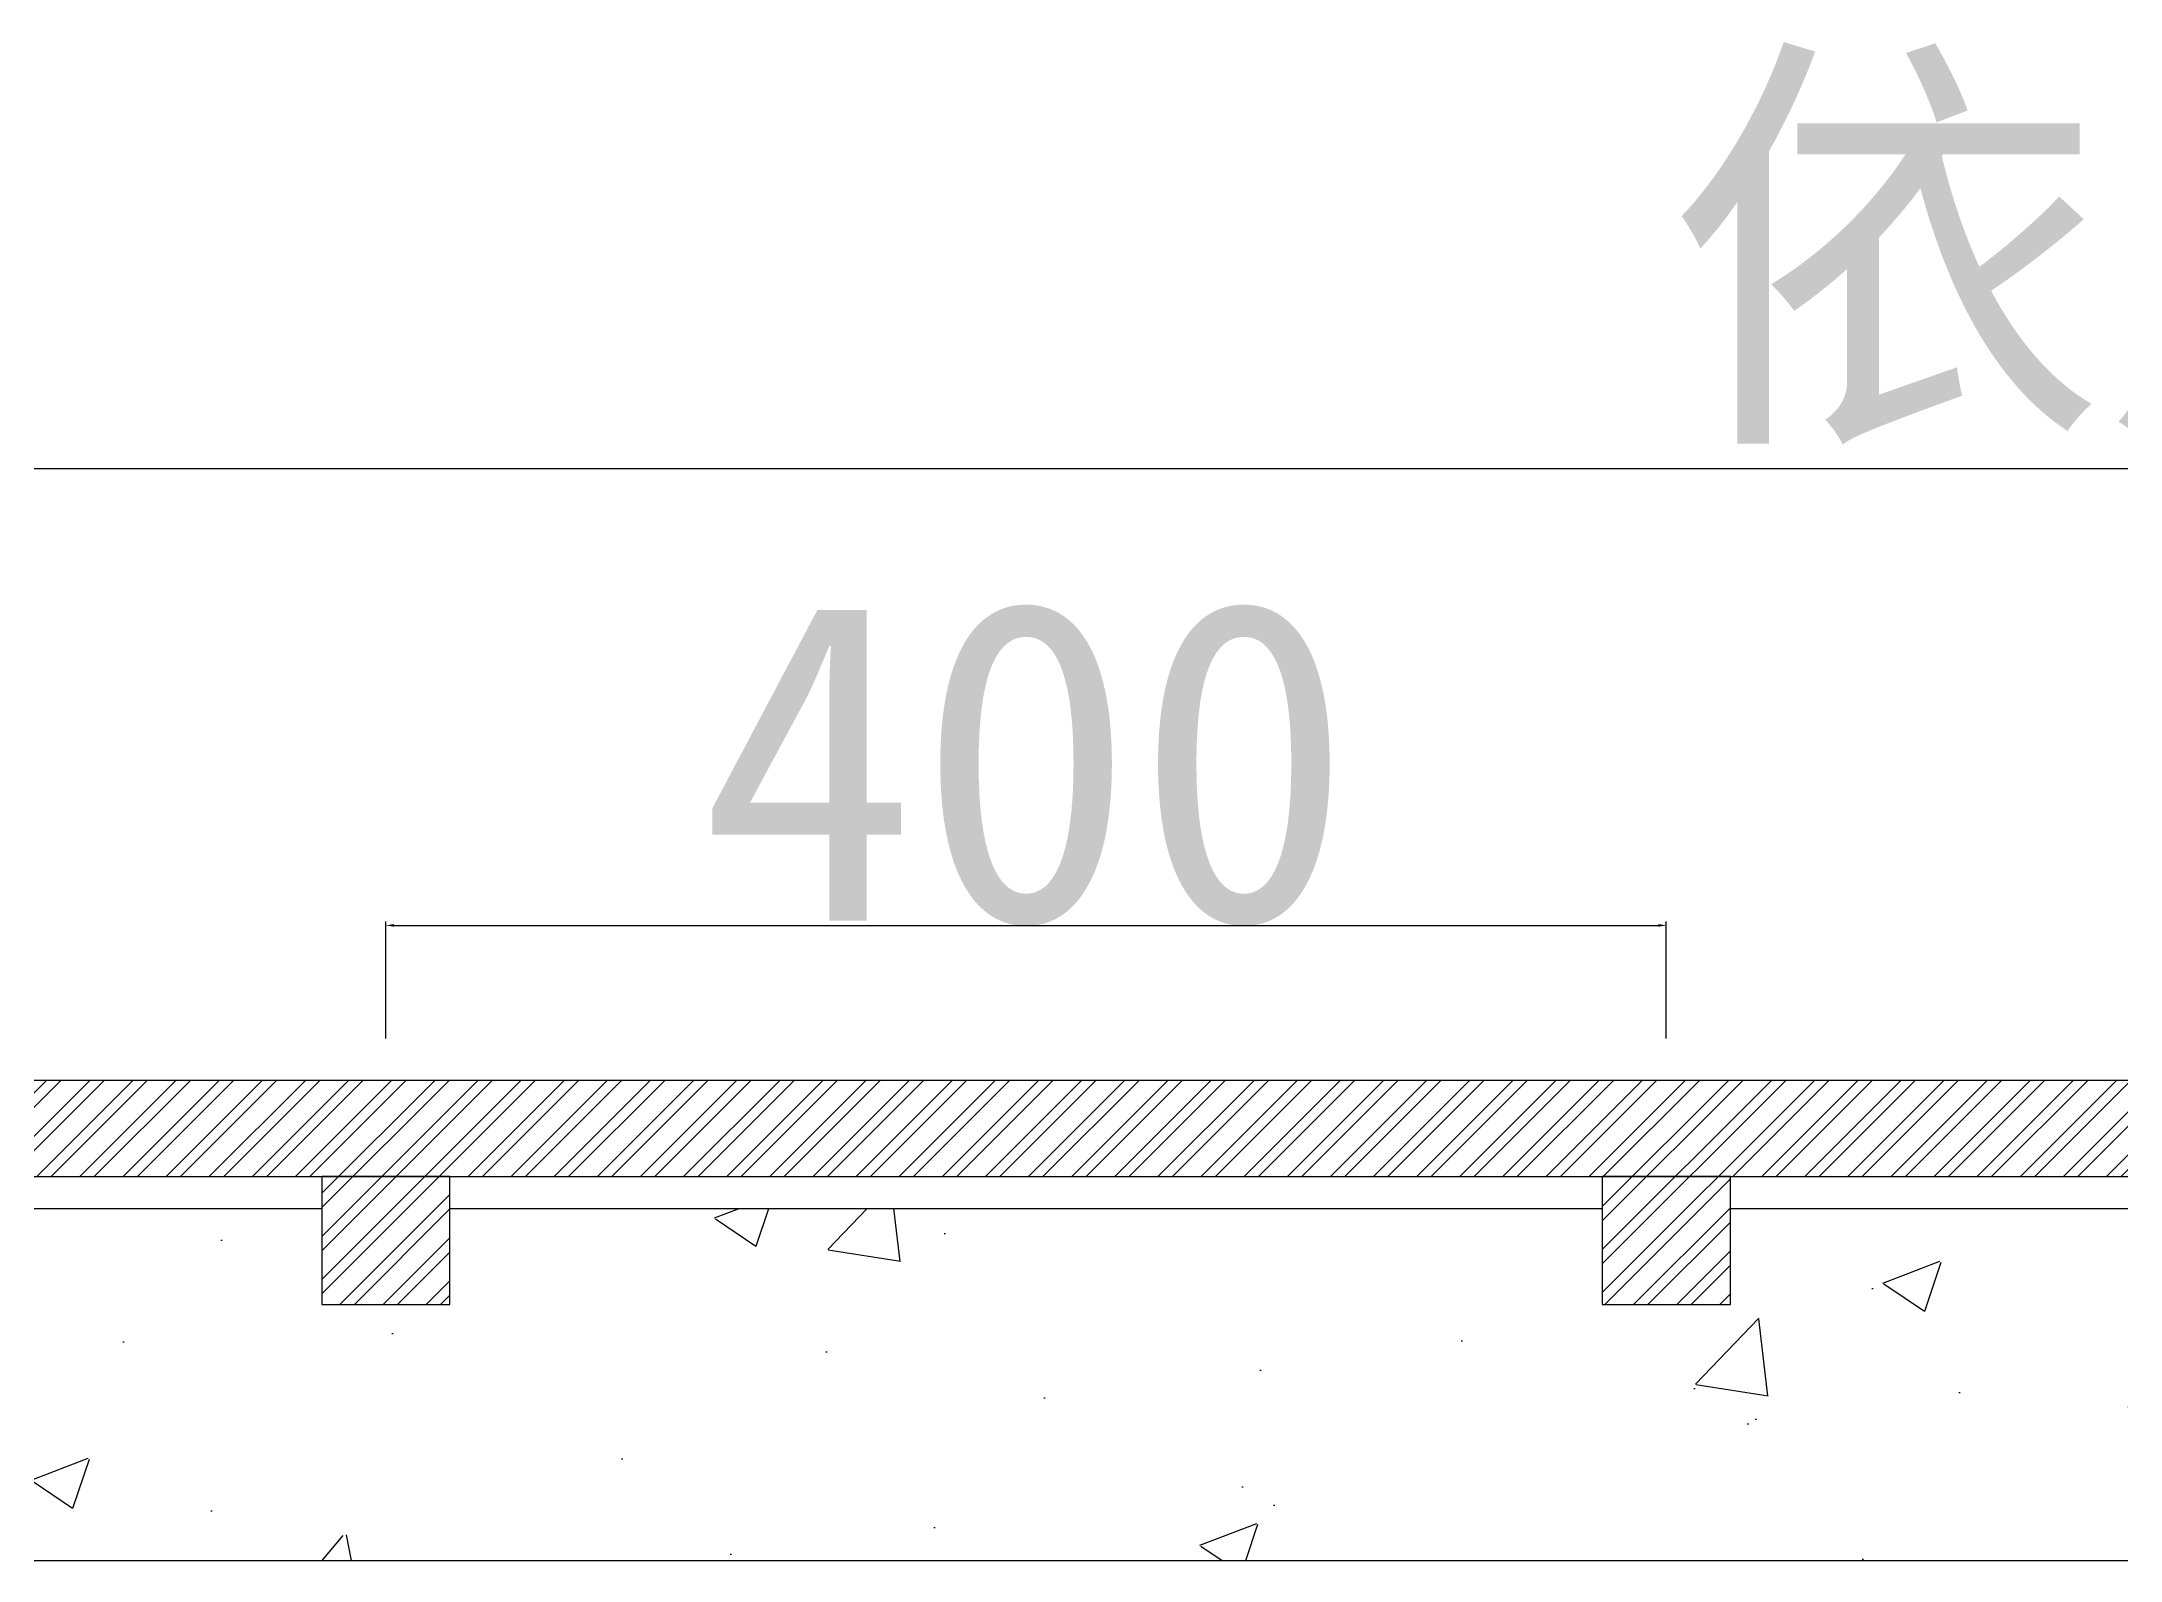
# Model space of a CAD drawing. Extents: x 537 to 24606, y 10245 to 27150.
# Drawn here: x 15314 to 15963, y 25931 to 26406 of the extents above; entities that cross this region are included whole.
import ezdxf

# ---------------------------------------------------------------- set-up
doc = ezdxf.new("R2010")
doc.units = 0
doc.layers.get('DEFPOINTS').update_dxf_attribs({"linetype": 'CONTINUOUS'})
for name, color, linetype in [('建筑', 1, 'CONTINUOUS'), ('标注', 5, 'CONTINUOUS'), ('路', 7, 'CONTINUOUS'), ('铺装', 8, 'CONTINUOUS')]:
    doc.layers.add(name, color=color, linetype=linetype)
doc.styles.get("Standard").update_dxf_attribs({"font": '', "height": 100})
doc.styles.get('STANDARD').set_extended_font_data('KaiTi_GB2312')
doc.dimstyles.new('ISO-25', dxfattribs={"dimtxt": 2.5, "dimasz": 2.5, "dimexe": 1.25, "dimexo": 0.625, "dimtad": 1, "dimtxsty": 'STANDARD', "dimcen": 2.5, "dimazin": 3, "dimtfac": 1, "dimtmove": 0, "dimatfit": 3})

# ---------------------------------------------------------------- blocks, each defined once
blk = doc.blocks.new('*D3')
at = {"layer": 'DEFPOINTS', "color": 0}
for p in [(17541.33, 26272.49), (14511.33, 26160.43), (17541.33, 26160.43)]:
    blk.add_point(p, dxfattribs=at)
at = {"layer": '标注', "color": 0}
for p, q in [((14511.33, 26161.06), (14511.33, 26273.74)), ((14513.83, 26272.49), (17538.83, 26272.49)), ((17541.33, 26161.06), (17541.33, 26273.74))]:
    blk.add_line(p, q, dxfattribs=at)
for points in [[(14513.83, 26272.91), (14513.83, 26272.08), (14511.33, 26272.49)], [(17538.83, 26272.91), (17538.83, 26272.08), (17541.33, 26272.49)]]:
    blk.add_solid(points, dxfattribs=at)
at = {"layer": '标注', "color": 0, "insert": (16026.33, 26335.55), "char_height": 100, "attachment_point": 5}
blk.add_mtext('依尺寸', dxfattribs=at)
blk = doc.blocks.new('*D67')
at = {"layer": 'DEFPOINTS', "color": 0}
for p in [(15821.33, 26129.69), (15421.33, 26093.76), (15821.33, 26093.76)]:
    blk.add_point(p, dxfattribs=at)
at = {"layer": '标注', "color": 0}
for p, q in [((15421.33, 26094.39), (15421.33, 26130.94)), ((15423.83, 26129.69), (15818.83, 26129.69)), ((15821.33, 26094.39), (15821.33, 26130.94))]:
    blk.add_line(p, q, dxfattribs=at)
for points in [[(15423.83, 26130.11), (15423.83, 26129.28), (15421.33, 26129.69)], [(15818.83, 26130.11), (15818.83, 26129.28), (15821.33, 26129.69)]]:
    blk.add_solid(points, dxfattribs=at)
at = {"layer": '标注', "color": 0, "insert": (15621.33, 26180.32), "char_height": 100, "attachment_point": 5}
blk.add_mtext('400', dxfattribs=at)

msp = doc.modelspace()

# ---------------------------------------------------------------- hatches: boundary and pattern name
at = {"layer": '铺装'}
h = msp.add_hatch(dxfattribs=at)
h.set_pattern_fill('ANSI32,_O', color=256)
h.set_pattern_definition([(45, (51988.384, -67504.3285), (-6.7351921, 6.7351921), []), (45, (51992.874, -67504.3285), (-6.7351921, 6.7351921), [])])
h.paths.add_polyline_path([(17511.329, 26081.264), (14541.329, 26081.264), (14541.329, 26051.264), (17511.329, 26051.264)])
h.paths.add_polyline_path([(14541.329, 26081.264), (14511.329, 26081.264), (14511.329, 25931.264), (14541.329, 25931.264)])
h.paths.add_polyline_path([(14621.329, 25971.264), (14541.329, 25971.264), (14541.329, 25931.264), (14621.329, 25931.264)])
h.paths.add_polyline_path([(14641.329, 26051.264), (14601.329, 26051.264), (14601.329, 26011.264), (14641.329, 26011.264)])
h.paths.add_polyline_path([(15041.329, 26051.264), (15001.329, 26051.264), (15001.329, 26011.264), (15041.329, 26011.264)])
h.paths.add_polyline_path([(15441.329, 26051.264), (15401.329, 26051.264), (15401.329, 26011.264), (15441.329, 26011.264)])
h.paths.add_polyline_path([(15841.329, 26051.264), (15801.329, 26051.264), (15801.329, 26011.264), (15841.329, 26011.264)])
h.paths.add_polyline_path([(16241.329, 26051.264), (16201.329, 26051.264), (16201.329, 26011.264), (16241.329, 26011.264)])
h.paths.add_polyline_path([(17041.329, 26051.264), (17001.329, 26051.264), (17001.329, 26011.264), (17041.329, 26011.264)])
h.paths.add_polyline_path([(17441.329, 26051.264), (17401.329, 26051.264), (17401.329, 26011.264), (17441.329, 26011.264)])
h.paths.add_polyline_path([(17541.329, 26081.264), (17511.329, 26081.264), (17511.329, 25931.264), (17541.329, 25931.264)])
h.paths.add_polyline_path([(17511.329, 25971.264), (17471.329, 25971.264), (17471.329, 25931.264), (17511.329, 25931.264)])
h.paths.add_polyline_path([(17471.329, 25971.264), (17431.329, 25971.264), (17431.329, 25931.264), (17471.329, 25931.264)])
h.paths.add_polyline_path([(16641.329, 26041.264), (16601.329, 26041.264), (16601.329, 26011.264), (16641.329, 26011.264)])
h.paths.add_polyline_path([(16641.329, 26051.264), (16601.329, 26051.264), (16601.329, 26041.264), (16641.329, 26041.264)])
h = msp.add_hatch(dxfattribs=at)
h.set_pattern_fill('AR-CONC,_O', color=256)
h.set_pattern_definition([(50, (51988.38, -67504.33), (182.18467, -15.93909), [19.05, -209.55]), (355, (51988.38, -67504.33), (-35.24283, 191.05664), [15.24, -167.64]), (100.451, (52003.57, -67505.66), (146.9425, 175.1167), [16.19, -178.09]), (46.1842, (51988.38, -67453.53), (271.07904, -42.04233), [28.575, -314.325]), (96.6356, (52010.97, -67457.03), (237.4042, 247.42556), [24.285, -267.135]), (351.184, (51988.38, -67453.53), (237.4046, 247.4251), [22.86, -251.46]), (21, (52013.78, -67466.23), (151.61488, -102.26552), [19.05, -209.55]), (326, (52013.78, -67466.23), (61.80203, 184.18797), [15.24, -167.64]), (71.4514, (52026.42, -67474.75), (213.4165, 81.92286), [16.19, -178.09]), (37.5, (51988.384, -67504.33), (3.088603, 84.55504), [0, -165.608, 0, -170.18, 0, -168.275]), (7.5, (51988.38, -67504.33), (66.81966, 100.180575), [0, -97.028, 0, -161.798, 0, -64.135]), (327.5, (51931.74, -67504.33), (135.590595, -5.728744), [0, -63.5, 0, -198.12, 0, -262.89]), (317.5, (51906.34, -67504.33), (148.12918, 25.42649), [0, -82.55, 0, -131.572, 0, -186.69])])
h.paths.add_polyline_path([(15841.329, 26041.264), (15841.329, 26011.264), (15801.329, 26011.264), (15801.329, 26041.264), (15441.329, 26041.264), (15441.329, 26011.264), (15401.329, 26011.264), (15401.329, 26041.264), (15041.329, 26041.264), (15041.329, 26011.264), (15001.329, 26011.264), (15001.329, 26041.264), (14641.329, 26041.264), (14641.329, 26011.264), (14601.329, 26011.264), (14601.329, 26041.264), (14581.329, 26041.264), (14581.329, 25971.264), (14621.329, 25971.264), (14621.329, 25931.264), (17431.329, 25931.264), (17431.329, 25971.264), (17471.329, 25971.264), (17471.329, 26041.264), (17441.329, 26041.264), (17441.329, 26011.264), (17401.329, 26011.264), (17401.329, 26041.264), (17041.329, 26041.264), (17041.329, 26011.264), (17001.329, 26011.264), (17001.329, 26041.264), (16641.329, 26041.264), (16641.329, 26011.264), (16601.329, 26011.264), (16601.329, 26041.264), (16241.329, 26041.264), (16241.329, 26011.264), (16201.329, 26011.264), (16201.329, 26041.264)])

# ---------------------------------------------------------------- linework, layer by layer
at = {"layer": '建筑'}
msp.add_line((14409.249, 25931.264), (17639.866, 25931.264), dxfattribs=at)
at = {"layer": '路'}
for p, q in [((15041.329, 26041.264), (15401.329, 26041.264)), ((15441.329, 26041.264), (15801.329, 26041.264)), ((15841.329, 26041.264), (16201.329, 26041.264))]:
    msp.add_line(p, q, dxfattribs=at)
for points in [[(14541.329, 26051.264), (17511.329, 26051.264), (17511.329, 26081.264), (14541.329, 26081.264)], [(15401.329, 26011.264), (15441.329, 26011.264), (15441.329, 26051.264), (15401.329, 26051.264)], [(15801.329, 26011.264), (15841.329, 26011.264), (15841.329, 26051.264), (15801.329, 26051.264)]]:
    msp.add_lwpolyline(points, close=True, dxfattribs=at)

# ---------------------------------------------------------------- dimensions: what is measured, and where the dimension line sits
at = {"layer": '标注'}
dim = msp.add_linear_dim(base=(17541.329, 26272.495), p1=(14511.329, 26160.434), p2=(17541.329, 26160.434), text='依尺寸', dimstyle='ISO-25', dxfattribs=at)
dim.commit()
dim.dimension.update_dxf_attribs({"geometry": '*D3', "text_midpoint": (16026.329, 26335.552)})
dim = msp.add_linear_dim(base=(15821.329, 26129.694), p1=(15421.329, 26093.764), p2=(15821.329, 26093.764), dimstyle='ISO-25', dxfattribs=at)
dim.commit()
dim.dimension.update_dxf_attribs({"geometry": '*D67', "text_midpoint": (15621.329, 26180.319)})

doc.saveas('drawing.dxf')
